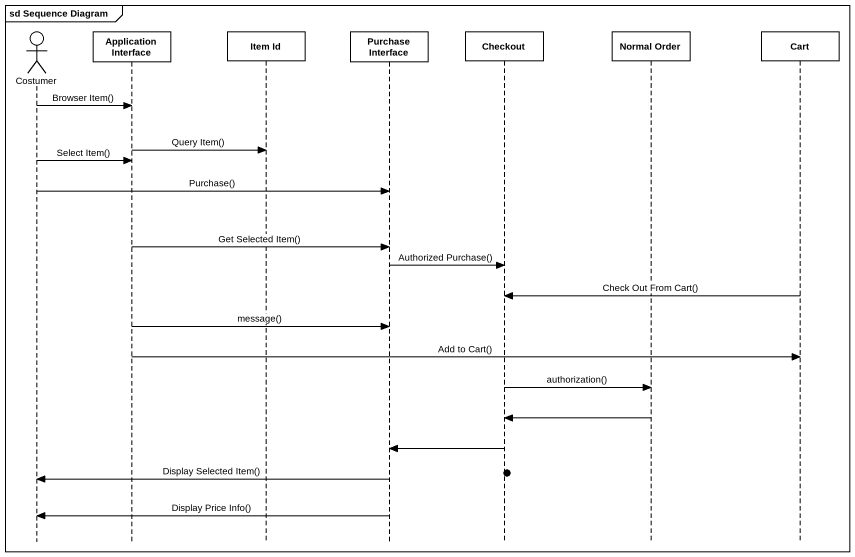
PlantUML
@startuml
mainframe sd Sequence Diagram
hide footbox
actor Costumer
participant "Application Interface" as Application_Interface
participant "Item Id" as Item_Id
participant "Purchase Interface" as Purchase_Interface
participant Checkout
participant "Normal Order" as Normal_Order
participant Cart

Costumer -> Application_Interface : Browser Item()
Application_Interface -> Item_Id : Query Item()
Costumer -> Application_Interface : Select Item()
Costumer -> Purchase_Interface : Purchase()
Application_Interface -> Purchase_Interface : Get Selected Item()
Purchase_Interface -> Checkout : Authorized Purchase()
Cart -> Checkout : Check Out From Cart()
Application_Interface -> Purchase_Interface : message()
Application_Interface -> Cart : Add to Cart()
Checkout -> Normal_Order : authorization()
Normal_Order -> Checkout
Checkout -> Purchase_Interface
Purchase_Interface -> Costumer : Display Selected Item()
Purchase_Interface -> Costumer : Display Price Info()
@enduml
